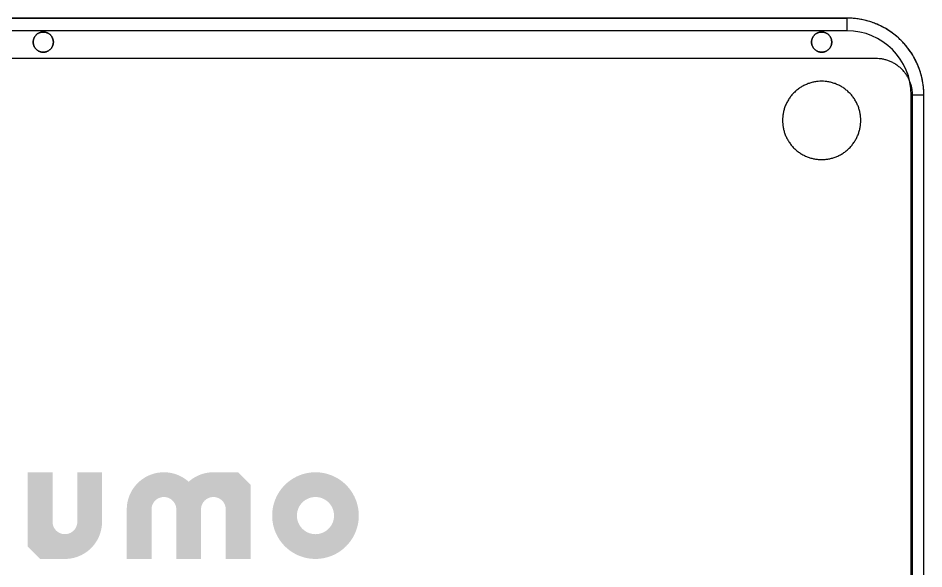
# Model space of a CAD drawing. Header units: millimetres. Extents: x -272 to 522, y -39 to 39.
# Drawn here: x 450.4 to 522.2, y -4.2 to 39.4 of the extents above; entities that cross this region are included whole.
import ezdxf

# ---------------------------------------------------------------- set-up
doc = ezdxf.new("R2010")
doc.units = ezdxf.units.MM
doc.layers.add('CASE$bottom_plate', color=7, linetype='Continuous', true_color=0x3fbfbf)
doc.layers.add('CASE$text', color=7, linetype='Continuous', true_color=0xe6e6e6)

msp = doc.modelspace()

# ---------------------------------------------------------------- hatches: boundary and pattern name
at = {"layer": 'CASE$text'}
for points in [[(453.11, -0.49), (453.111, -0.524), (453.113, -0.558), (453.116, -0.592), (453.12, -0.625), (453.125, -0.659), (453.131, -0.692), (453.139, -0.725), (453.147, -0.758), (453.157, -0.79), (453.168, -0.822), (453.18, -0.854), (453.193, -0.885), (453.207, -0.916), (453.223, -0.946), (453.239, -0.975), (453.256, -1.005), (453.274, -1.033), (453.294, -1.061), (453.314, -1.088), (453.335, -1.115), (453.357, -1.14), (453.38, -1.165), (453.403, -1.189), (453.428, -1.213), (453.453, -1.235), (453.479, -1.257), (453.506, -1.277), (453.534, -1.297), (453.562, -1.316), (453.591, -1.334), (453.62, -1.35), (453.65, -1.366), (453.681, -1.381), (453.712, -1.394), (453.743, -1.407), (453.775, -1.418), (453.807, -1.429), (453.84, -1.438), (453.873, -1.446), (453.906, -1.453), (453.939, -1.459), (453.973, -1.463), (454.006, -1.467), (454.04, -1.469), (454.074, -1.47), (454.108, -1.47), (454.141, -1.469), (454.175, -1.467), (454.209, -1.463), (454.242, -1.459), (454.276, -1.453), (454.309, -1.446), (454.342, -1.438), (454.374, -1.429), (454.407, -1.418), (454.438, -1.407), (454.47, -1.394), (454.501, -1.381), (454.531, -1.366), (454.561, -1.35), (454.591, -1.334), (454.619, -1.316), (454.648, -1.297), (454.675, -1.277), (454.702, -1.257), (454.728, -1.235), (454.753, -1.213), (454.778, -1.189), (454.802, -1.165), (454.825, -1.14), (454.847, -1.115), (454.868, -1.088), (454.888, -1.061), (454.907, -1.033), (454.925, -1.005), (454.943, -0.975), (454.959, -0.946), (454.974, -0.916), (454.988, -0.885), (455.001, -0.854), (455.013, -0.822), (455.024, -0.79), (455.034, -0.758), (455.043, -0.725), (455.05, -0.692), (455.057, -0.659), (455.062, -0.625), (455.066, -0.592), (455.069, -0.558), (455.071, -0.524), (455.071, -0.49), (455.071, 3.431), (457.032, 3.431), (457.032, -0.49), (457.03, -0.591), (457.025, -0.691), (457.016, -0.791), (457.004, -0.891), (456.989, -0.99), (456.97, -1.089), (456.948, -1.187), (456.923, -1.284), (456.894, -1.38), (456.862, -1.475), (456.827, -1.569), (456.788, -1.662), (456.747, -1.753), (456.702, -1.843), (456.654, -1.932), (456.604, -2.018), (456.55, -2.103), (456.494, -2.186), (456.434, -2.267), (456.372, -2.346), (456.308, -2.423), (456.24, -2.498), (456.17, -2.57), (456.098, -2.64), (456.024, -2.707), (455.947, -2.772), (455.868, -2.834), (455.787, -2.893), (455.704, -2.95), (455.619, -3.003), (455.532, -3.054), (455.444, -3.102), (455.354, -3.146), (455.262, -3.188), (455.17, -3.226), (455.076, -3.262), (454.98, -3.294), (454.884, -3.322), (454.787, -3.348), (454.689, -3.37), (454.59, -3.389), (454.491, -3.404), (454.391, -3.416), (454.291, -3.425), (454.191, -3.43), (454.091, -3.431), (452.13, -3.431), (451.15, -2.451), (451.15, 3.431), (453.11, 3.431)], [(465.855, 3.431), (467.816, 3.431), (468.797, 2.451), (468.797, -3.431), (466.836, -3.431), (466.836, 0.49), (466.835, 0.524), (466.833, 0.558), (466.831, 0.592), (466.826, 0.625), (466.821, 0.659), (466.815, 0.692), (466.807, 0.725), (466.799, 0.758), (466.789, 0.79), (466.778, 0.822), (466.766, 0.854), (466.753, 0.885), (466.739, 0.916), (466.724, 0.946), (466.707, 0.976), (466.69, 1.005), (466.672, 1.033), (466.653, 1.061), (466.632, 1.088), (466.611, 1.115), (466.589, 1.14), (466.566, 1.165), (466.543, 1.189), (466.518, 1.213), (466.493, 1.235), (466.467, 1.257), (466.44, 1.277), (466.412, 1.297), (466.384, 1.316), (466.355, 1.334), (466.326, 1.35), (466.296, 1.366), (466.265, 1.381), (466.235, 1.394), (466.203, 1.407), (466.171, 1.418), (466.139, 1.429), (466.106, 1.438), (466.074, 1.446), (466.04, 1.453), (466.007, 1.459), (465.974, 1.463), (465.94, 1.467), (465.906, 1.469), (465.872, 1.47), (465.838, 1.47), (465.805, 1.469), (465.771, 1.467), (465.737, 1.463), (465.704, 1.459), (465.67, 1.453), (465.637, 1.446), (465.604, 1.438), (465.572, 1.429), (465.54, 1.418), (465.508, 1.407), (465.476, 1.394), (465.445, 1.381), (465.415, 1.366), (465.385, 1.35), (465.355, 1.334), (465.327, 1.316), (465.298, 1.297), (465.271, 1.277), (465.244, 1.257), (465.218, 1.235), (465.193, 1.213), (465.168, 1.189), (465.144, 1.165), (465.122, 1.14), (465.1, 1.115), (465.078, 1.088), (465.058, 1.061), (465.039, 1.033), (465.021, 1.005), (465.004, 0.976), (464.987, 0.946), (464.972, 0.916), (464.958, 0.885), (464.945, 0.854), (464.933, 0.822), (464.922, 0.79), (464.912, 0.758), (464.904, 0.725), (464.896, 0.692), (464.89, 0.659), (464.884, 0.625), (464.88, 0.592), (464.877, 0.558), (464.876, 0.524), (464.875, 0.49), (464.875, -3.431), (462.914, -3.431), (462.914, 0.49), (462.914, 0.524), (462.912, 0.558), (462.909, 0.592), (462.905, 0.625), (462.9, 0.659), (462.893, 0.692), (462.886, 0.725), (462.877, 0.758), (462.867, 0.79), (462.856, 0.822), (462.844, 0.854), (462.831, 0.885), (462.817, 0.916), (462.802, 0.946), (462.786, 0.976), (462.768, 1.005), (462.75, 1.033), (462.731, 1.061), (462.711, 1.088), (462.69, 1.115), (462.668, 1.14), (462.645, 1.165), (462.621, 1.189), (462.597, 1.213), (462.571, 1.235), (462.545, 1.257), (462.518, 1.277), (462.491, 1.297), (462.463, 1.316), (462.434, 1.334), (462.404, 1.35), (462.374, 1.366), (462.344, 1.381), (462.313, 1.394), (462.281, 1.407), (462.25, 1.418), (462.217, 1.429), (462.185, 1.438), (462.152, 1.446), (462.119, 1.453), (462.086, 1.459), (462.052, 1.463), (462.018, 1.467), (461.985, 1.469), (461.951, 1.47), (461.917, 1.47), (461.883, 1.469), (461.849, 1.467), (461.816, 1.463), (461.782, 1.459), (461.749, 1.453), (461.716, 1.446), (461.683, 1.438), (461.65, 1.429), (461.618, 1.418), (461.586, 1.407), (461.555, 1.394), (461.524, 1.381), (461.493, 1.366), (461.463, 1.35), (461.434, 1.334), (461.405, 1.316), (461.377, 1.297), (461.349, 1.277), (461.323, 1.257), (461.296, 1.235), (461.271, 1.213), (461.247, 1.189), (461.223, 1.165), (461.2, 1.14), (461.178, 1.115), (461.157, 1.088), (461.137, 1.061), (461.118, 1.033), (461.099, 1.005), (461.082, 0.976), (461.066, 0.946), (461.051, 0.916), (461.036, 0.885), (461.023, 0.854), (461.011, 0.822), (461, 0.79), (460.991, 0.758), (460.982, 0.725), (460.974, 0.692), (460.968, 0.659), (460.963, 0.625), (460.959, 0.592), (460.956, 0.558), (460.954, 0.524), (460.953, 0.49), (460.953, -3.431), (458.993, -3.431), (458.993, 0.49), (458.994, 0.591), (459, 0.691), (459.008, 0.791), (459.02, 0.891), (459.035, 0.99), (459.054, 1.089), (459.076, 1.187), (459.102, 1.284), (459.13, 1.38), (459.162, 1.475), (459.198, 1.569), (459.236, 1.662), (459.278, 1.753), (459.322, 1.843), (459.37, 1.932), (459.421, 2.018), (459.474, 2.103), (459.531, 2.186), (459.59, 2.267), (459.652, 2.346), (459.717, 2.423), (459.784, 2.498), (459.854, 2.57), (459.926, 2.64), (460.001, 2.707), (460.078, 2.772), (460.157, 2.834), (460.238, 2.893), (460.321, 2.95), (460.406, 3.003), (460.492, 3.054), (460.581, 3.102), (460.671, 3.146), (460.762, 3.188), (460.855, 3.226), (460.949, 3.262), (461.044, 3.294), (461.14, 3.322), (461.237, 3.348), (461.335, 3.37), (461.434, 3.389), (461.533, 3.404), (461.633, 3.416), (461.733, 3.425), (461.833, 3.43), (461.934, 3.431), (462.036, 3.43), (462.138, 3.424), (462.24, 3.415), (462.341, 3.403), (462.442, 3.387), (462.543, 3.368), (462.642, 3.345), (462.741, 3.318), (462.839, 3.289), (462.935, 3.256), (463.031, 3.219), (463.125, 3.179), (463.218, 3.136), (463.309, 3.09), (463.398, 3.041), (463.486, 2.988), (463.572, 2.933), (463.656, 2.875), (463.738, 2.813), (463.817, 2.749), (463.895, 2.682), (463.972, 2.749), (464.052, 2.813), (464.133, 2.875), (464.217, 2.933), (464.303, 2.988), (464.391, 3.041), (464.48, 3.09), (464.572, 3.136), (464.664, 3.179), (464.758, 3.219), (464.854, 3.256), (464.951, 3.289), (465.048, 3.318), (465.147, 3.345), (465.247, 3.368), (465.347, 3.387), (465.448, 3.403), (465.549, 3.415), (465.651, 3.424), (465.753, 3.43)]]:
    msp.add_hatch(color=256, dxfattribs=at).paths.add_polyline_path(points, flags=0)
h = msp.add_hatch(color=256, dxfattribs=at)
h.paths.add_polyline_path([(470.512, 0), (470.514, 0.119), (470.521, 0.238), (470.531, 0.357), (470.545, 0.475), (470.564, 0.593), (470.586, 0.71), (470.613, 0.826), (470.644, 0.941), (470.678, 1.055), (470.717, 1.167), (470.759, 1.279), (470.806, 1.388), (470.856, 1.496), (470.91, 1.603), (470.967, 1.707), (471.028, 1.809), (471.093, 1.909), (471.161, 2.007), (471.232, 2.103), (471.307, 2.195), (471.384, 2.286), (471.465, 2.373), (471.549, 2.458), (471.636, 2.539), (471.725, 2.618), (471.818, 2.693), (471.912, 2.766), (472.01, 2.834), (472.109, 2.9), (472.211, 2.962), (472.315, 3.02), (472.42, 3.075), (472.528, 3.126), (472.637, 3.173), (472.748, 3.216), (472.861, 3.256), (472.974, 3.292), (473.089, 3.323), (473.205, 3.351), (473.322, 3.375), (473.439, 3.394), (473.557, 3.41), (473.676, 3.421), (473.795, 3.428), (473.914, 3.431), (474.033, 3.43), (474.152, 3.425), (474.271, 3.416), (474.389, 3.402), (474.507, 3.385), (474.624, 3.363), (474.74, 3.338), (474.856, 3.308), (474.97, 3.274), (475.083, 3.237), (475.195, 3.195), (475.305, 3.15), (475.413, 3.101), (475.52, 3.048), (475.625, 2.991), (475.728, 2.931), (475.828, 2.867), (475.927, 2.8), (476.023, 2.73), (476.116, 2.656), (476.207, 2.579), (476.295, 2.499), (476.381, 2.416), (476.463, 2.33), (476.542, 2.241), (476.618, 2.149), (476.691, 2.055), (476.761, 1.959), (476.827, 1.86), (476.89, 1.758), (476.949, 1.655), (477.005, 1.55), (477.057, 1.443), (477.105, 1.334), (477.15, 1.223), (477.19, 1.111), (477.227, 0.998), (477.259, 0.883), (477.288, 0.768), (477.313, 0.651), (477.333, 0.534), (477.35, 0.416), (477.362, 0.297), (477.37, 0.179), (477.375, 0.06), (477.375, -0.06), (477.37, -0.179), (477.362, -0.297), (477.35, -0.416), (477.333, -0.534), (477.313, -0.651), (477.288, -0.768), (477.259, -0.883), (477.227, -0.998), (477.19, -1.111), (477.15, -1.223), (477.105, -1.334), (477.057, -1.443), (477.005, -1.55), (476.949, -1.655), (476.89, -1.758), (476.827, -1.86), (476.761, -1.959), (476.691, -2.055), (476.618, -2.149), (476.542, -2.241), (476.463, -2.33), (476.381, -2.416), (476.295, -2.499), (476.207, -2.579), (476.116, -2.656), (476.023, -2.73), (475.927, -2.8), (475.828, -2.867), (475.728, -2.931), (475.625, -2.991), (475.52, -3.048), (475.413, -3.101), (475.305, -3.15), (475.195, -3.195), (475.083, -3.237), (474.97, -3.274), (474.856, -3.308), (474.74, -3.338), (474.624, -3.363), (474.507, -3.385), (474.389, -3.402), (474.271, -3.416), (474.152, -3.425), (474.033, -3.43), (473.914, -3.431), (473.795, -3.428), (473.676, -3.421), (473.557, -3.41), (473.439, -3.394), (473.322, -3.375), (473.205, -3.351), (473.089, -3.323), (472.974, -3.292), (472.861, -3.256), (472.748, -3.216), (472.637, -3.173), (472.528, -3.126), (472.42, -3.075), (472.315, -3.02), (472.211, -2.962), (472.109, -2.9), (472.01, -2.834), (471.912, -2.765), (471.818, -2.693), (471.725, -2.618), (471.636, -2.539), (471.549, -2.458), (471.465, -2.373), (471.384, -2.286), (471.307, -2.195), (471.232, -2.103), (471.161, -2.007), (471.093, -1.909), (471.028, -1.809), (470.967, -1.707), (470.91, -1.603), (470.856, -1.496), (470.806, -1.388), (470.759, -1.279), (470.717, -1.167), (470.678, -1.055), (470.644, -0.941), (470.613, -0.826), (470.586, -0.71), (470.564, -0.593), (470.545, -0.475), (470.531, -0.357), (470.521, -0.238), (470.514, -0.119)], flags=0)
h.paths.add_polyline_path([(472.473, 0), (472.474, -0.051), (472.477, -0.102), (472.481, -0.153), (472.487, -0.204), (472.495, -0.254), (472.505, -0.304), (472.516, -0.354), (472.529, -0.403), (472.544, -0.452), (472.561, -0.5), (472.579, -0.548), (472.599, -0.595), (472.62, -0.641), (472.643, -0.687), (472.668, -0.732), (472.694, -0.775), (472.722, -0.818), (472.751, -0.86), (472.782, -0.901), (472.813, -0.941), (472.847, -0.98), (472.881, -1.017), (472.917, -1.053), (472.955, -1.088), (472.993, -1.122), (473.032, -1.154), (473.073, -1.185), (473.115, -1.215), (473.157, -1.243), (473.201, -1.269), (473.246, -1.294), (473.291, -1.318), (473.337, -1.34), (473.384, -1.36), (473.431, -1.378), (473.48, -1.395), (473.528, -1.411), (473.577, -1.424), (473.627, -1.436), (473.677, -1.446), (473.727, -1.455), (473.778, -1.461), (473.829, -1.466), (473.88, -1.469), (473.931, -1.471), (473.982, -1.47), (474.033, -1.468), (474.084, -1.464), (474.135, -1.458), (474.185, -1.451), (474.235, -1.441), (474.285, -1.43), (474.335, -1.418), (474.383, -1.403), (474.432, -1.387), (474.48, -1.369), (474.527, -1.35), (474.573, -1.329), (474.619, -1.306), (474.664, -1.282), (474.708, -1.256), (474.751, -1.229), (474.794, -1.2), (474.835, -1.17), (474.875, -1.138), (474.914, -1.105), (474.951, -1.071), (474.988, -1.035), (475.023, -0.998), (475.057, -0.96), (475.09, -0.921), (475.121, -0.881), (475.151, -0.839), (475.18, -0.797), (475.206, -0.754), (475.232, -0.709), (475.256, -0.664), (475.278, -0.618), (475.299, -0.572), (475.318, -0.524), (475.335, -0.476), (475.351, -0.428), (475.365, -0.379), (475.377, -0.329), (475.388, -0.279), (475.396, -0.229), (475.403, -0.178), (475.409, -0.127), (475.412, -0.077), (475.414, -0.026), (475.414, 0.026), (475.412, 0.077), (475.409, 0.127), (475.403, 0.178), (475.396, 0.229), (475.388, 0.279), (475.377, 0.329), (475.365, 0.379), (475.351, 0.428), (475.335, 0.476), (475.318, 0.524), (475.299, 0.572), (475.278, 0.618), (475.256, 0.664), (475.232, 0.709), (475.206, 0.754), (475.18, 0.797), (475.151, 0.839), (475.121, 0.881), (475.09, 0.921), (475.057, 0.96), (475.023, 0.998), (474.988, 1.035), (474.951, 1.071), (474.914, 1.105), (474.875, 1.138), (474.835, 1.17), (474.794, 1.2), (474.751, 1.229), (474.708, 1.256), (474.664, 1.282), (474.619, 1.306), (474.573, 1.329), (474.527, 1.35), (474.48, 1.369), (474.432, 1.387), (474.383, 1.403), (474.335, 1.418), (474.285, 1.43), (474.235, 1.441), (474.185, 1.451), (474.135, 1.458), (474.084, 1.464), (474.033, 1.468), (473.982, 1.47), (473.931, 1.471), (473.88, 1.469), (473.829, 1.466), (473.778, 1.461), (473.727, 1.455), (473.677, 1.446), (473.627, 1.436), (473.577, 1.424), (473.528, 1.411), (473.48, 1.395), (473.431, 1.378), (473.384, 1.36), (473.337, 1.34), (473.291, 1.318), (473.246, 1.294), (473.201, 1.269), (473.157, 1.243), (473.115, 1.215), (473.073, 1.185), (473.032, 1.154), (472.993, 1.122), (472.955, 1.088), (472.917, 1.053), (472.881, 1.017), (472.847, 0.98), (472.813, 0.941), (472.782, 0.901), (472.751, 0.86), (472.722, 0.818), (472.694, 0.775), (472.668, 0.732), (472.643, 0.687), (472.62, 0.641), (472.599, 0.595), (472.579, 0.548), (472.561, 0.5), (472.544, 0.452), (472.529, 0.403), (472.516, 0.354), (472.505, 0.304), (472.495, 0.254), (472.487, 0.204), (472.481, 0.153), (472.477, 0.102), (472.474, 0.051)], flags=0)

# ---------------------------------------------------------------- linework, layer by layer
at = {"layer": 'CASE$bottom_plate'}
for p, q in [((516.05, 39.4, -1.24), (388.7, 39.4, -1.24)), ((388.7, 39.4, -3.34), (516.05, 39.4, -3.34)), ((516.05, 39.4, -3.34), (516.05, 38.4, -4.34)), ((516.05, 38.4, -4.34), (388.7, 38.4, -4.34)), ((518.35, 36.2, -1.24), (388.7, 36.2, -1.24)), ((518.35, 36.2, -2.34), (388.7, 36.2, -2.34)), ((521.15, -33.3, -4.34), (521.15, 33.3, -4.34)), ((522.15, 33.3, -3.34), (521.15, 33.3, -4.34)), ((521.25, -14.3, -2.34), (521.25, 33.3, -2.34)), ((521.25, -14.3, -1.24), (521.25, 33.3, -1.24)), ((522.15, -33.3, -1.24), (522.15, 33.3, -1.24)), ((522.15, -33.3, -3.34), (522.15, 33.3, -3.34))]:
    msp.add_line(p, q, dxfattribs=at)
msp.add_arc((516.05, 33.3, -4.34), 5.1, 360, 90, dxfattribs=at)
for points in [[(516.05, 39.4, -3.34), (516.05, 39.4, -1.24)], [(452.375, 38.3, -1.24), (452.375, 38.3, -4.34)], [(514.05, 38.3, -1.24), (514.05, 38.3, -4.34)], [(518.35, 36.2, -1.24), (518.35, 36.2, -2.34)], [(514.05, 34.4, -4.34), (514.05, 34.4, -3.84)], [(521.25, 33.3, -1.24), (521.25, 33.3, -2.34)], [(522.15, 33.3, -1.24), (522.15, 33.3, -3.34)]]:
    msp.add_open_spline(points, degree=1, dxfattribs=at)
for points, weights in [([(522.15, 33.3, -3.34), (522.15, 39.4, -3.34), (516.05, 39.4, -3.34)], [1, 0.707106781187, 1]), ([(521.417, 36.2, -1.24), (519.687, 39.4, -1.24), (516.05, 39.4, -1.24)], [1, 0.858897573975, 1]), ([(521.25, 33.3, -2.34), (521.25, 36.2, -2.34), (518.35, 36.2, -2.34)], [1, 0.707106781196, 1]), ([(521.25, 33.3, -1.24), (521.25, 36.2, -1.24), (518.35, 36.2, -1.24)], [1, 0.707106781196, 1]), ([(522.15, 33.3, -1.24), (522.15, 34.843, -1.24), (521.417, 36.2, -1.24)], [1, 0.969475197093, 1])]:
    msp.add_rational_spline(points, weights, degree=2, dxfattribs=at)
for points, knots in [([(452.375, 38.3, -4.34), (453.175, 38.3, -4.34), (453.175, 37.5, -4.34), (453.175, 36.7, -4.34), (452.375, 36.7, -4.34), (451.575, 36.7, -4.34), (451.575, 37.5, -4.34), (451.575, 38.3, -4.34), (452.375, 38.3, -4.34)], [0, 0, 0, 1.256637, 1.256637, 2.513274, 2.513274, 3.769911, 3.769911, 5.026548, 5.026548, 5.026548]), ([(452.375, 38.3, -1.24), (451.575, 38.3, -1.24), (451.575, 37.5, -1.24), (451.575, 36.7, -1.24), (452.375, 36.7, -1.24), (453.175, 36.7, -1.24), (453.175, 37.5, -1.24), (453.175, 38.3, -1.24), (452.375, 38.3, -1.24)], [-5.026548, -5.026548, -5.026548, -3.769911, -3.769911, -2.513274, -2.513274, -1.256637, -1.256637, 0, 0, 0]), ([(514.05, 38.3, -4.34), (514.85, 38.3, -4.34), (514.85, 37.5, -4.34), (514.85, 36.7, -4.34), (514.05, 36.7, -4.34), (513.25, 36.7, -4.34), (513.25, 37.5, -4.34), (513.25, 38.3, -4.34), (514.05, 38.3, -4.34)], [0, 0, 0, 1.256637, 1.256637, 2.513274, 2.513274, 3.769911, 3.769911, 5.026548, 5.026548, 5.026548]), ([(514.05, 38.3, -1.24), (513.25, 38.3, -1.24), (513.25, 37.5, -1.24), (513.25, 36.7, -1.24), (514.05, 36.7, -1.24), (514.85, 36.7, -1.24), (514.85, 37.5, -1.24), (514.85, 38.3, -1.24), (514.05, 38.3, -1.24)], [-5.026548, -5.026548, -5.026548, -3.769911, -3.769911, -2.513274, -2.513274, -1.256637, -1.256637, 0, 0, 0]), ([(514.05, 34.4, -4.34), (517.15, 34.4, -4.34), (517.15, 31.3, -4.34), (517.15, 28.2, -4.34), (514.05, 28.2, -4.34), (510.95, 28.2, -4.34), (510.95, 31.3, -4.34), (510.95, 34.4, -4.34), (514.05, 34.4, -4.34)], [0, 0, 0, 5.026548, 5.026548, 10.053096, 10.053096, 15.079645, 15.079645, 20.106193, 20.106193, 20.106193]), ([(514.05, 34.4, -3.84), (517.15, 34.4, -3.84), (517.15, 31.3, -3.84), (517.15, 28.2, -3.84), (514.05, 28.2, -3.84), (510.95, 28.2, -3.84), (510.95, 31.3, -3.84), (510.95, 34.4, -3.84), (514.05, 34.4, -3.84)], [0, 0, 0, 5.026548, 5.026548, 10.053096, 10.053096, 15.079645, 15.079645, 20.106193, 20.106193, 20.106193])]:
    msp.add_rational_spline(points, [1, 0.707106781187, 1, 0.707106781187, 1, 0.707106781187, 1, 0.707106781187, 1], degree=2, knots=knots, dxfattribs=at)

doc.saveas('drawing.dxf')
